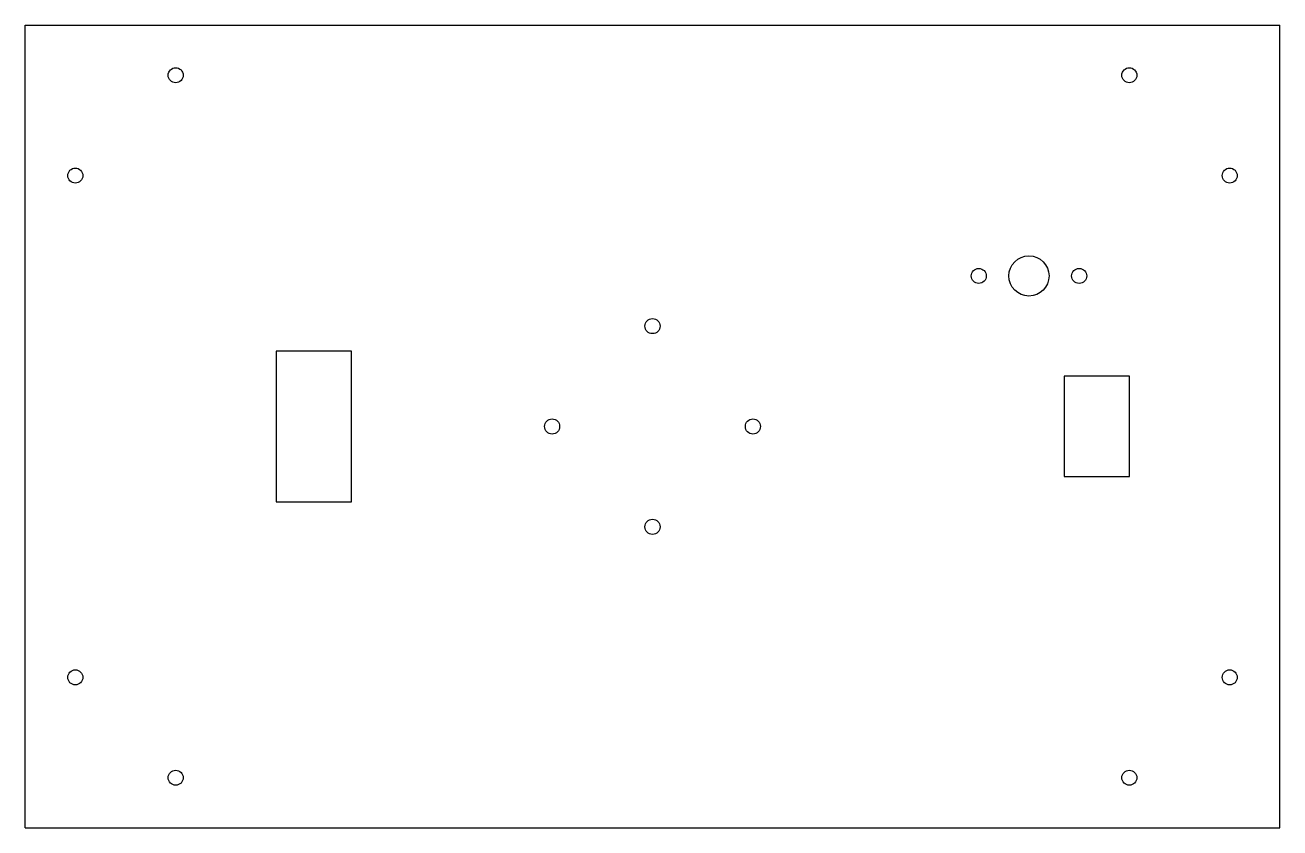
# Model space of a CAD drawing. Header units: millimetres. Extents: x -70 to 180, y -79 to 81.
import ezdxf

# ---------------------------------------------------------------- set-up
doc = ezdxf.new("R2010")
doc.units = ezdxf.units.MM

msp = doc.modelspace()

# ---------------------------------------------------------------- linework, layer by layer
at = {"color": 7, "linetype": 'Continuous', "lineweight": 25}
for p, q in [((-69.7, 81.06), (180.3, 81.06)), ((-69.7, -78.94), (-69.7, 81.06)), ((180.3, -78.94), (180.3, 81.06)), ((-19.7, 16.06), (-19.7, -13.94)), ((-4.7, 16.06), (-19.7, 16.06)), ((-4.7, -13.94), (-4.7, 16.06)), ((137.3, 11.06), (137.3, -8.94)), ((150.3, 11.06), (137.3, 11.06)), ((150.3, -8.94), (150.3, 11.06)), ((137.3, -8.94), (150.3, -8.94)), ((-19.7, -13.94), (-4.7, -13.94)), ((-69.7, -78.94), (180.3, -78.94))]:
    msp.add_line(p, q, dxfattribs=at)
for centre, radius in [((-39.7, 71.06), 1.5), ((150.3, 71.06), 1.5), ((-59.7, 51.06), 1.5), ((170.3, 51.06), 1.5), ((130.3, 31.06), 4), ((120.3, 31.06), 1.5), ((140.3, 31.06), 1.5), ((55.3, 21.06), 1.5), ((35.3, 1.06), 1.5), ((75.3, 1.06), 1.5), ((55.3, -18.94), 1.5), ((-59.7, -48.94), 1.5), ((170.3, -48.94), 1.5), ((-39.7, -68.94), 1.5), ((150.3, -68.94), 1.5)]:
    msp.add_circle(centre, radius, dxfattribs=at)

doc.saveas('drawing.dxf')
